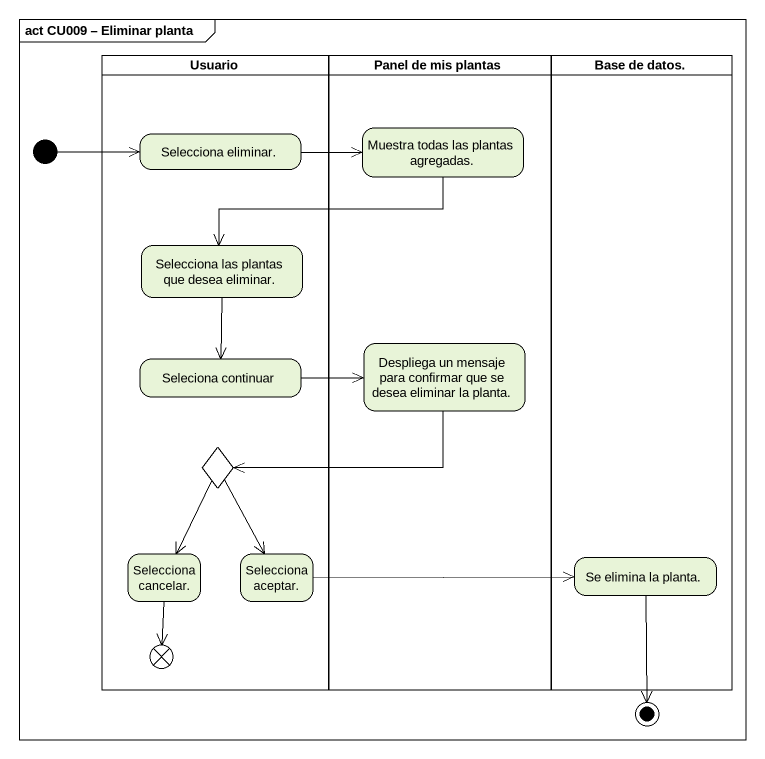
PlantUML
@startuml
mainframe act CU009 – Eliminar planta
hide empty description
state Usuario <<partition>> {
  state "Selecciona eliminar." as Selecciona_eliminar
  state "Selecciona las plantas que desea eliminar." as Selecciona_las_plantas_que
  state "Seleciona continuar" as Seleciona_continuar
  state choice1 <<choice>>
  state "Selecciona cancelar." as Selecciona_cancelar
  state "Selecciona aceptar." as Selecciona_aceptar
  state flowfinal1 <<end>>
}
state "Panel de mis plantas" as Panel_de_mis_plantas <<partition>> {
  state "Muestra todas las plantas agregadas." as Muestra_todas_las_plantas
  state "Despliega un mensaje para confirmar que se desea eliminar la planta." as Despliega_un_mensaje_para
}
state "Base de datos." as Base_de_datos <<partition>> {
  state "Se elimina la planta." as Se_elimina_la_planta
}
state initial1 <<start>>
state final1 <<end>>
initial1 -right-> Selecciona_eliminar
Selecciona_eliminar -right-> Muestra_todas_las_plantas
Muestra_todas_las_plantas -left-> Selecciona_las_plantas_que
Selecciona_las_plantas_que --> Seleciona_continuar
Seleciona_continuar -right-> Despliega_un_mensaje_para
Despliega_un_mensaje_para -left-> choice1
choice1 --> Selecciona_cancelar
choice1 --> Selecciona_aceptar
Selecciona_cancelar --> flowfinal1
Selecciona_aceptar -right-> Se_elimina_la_planta
Se_elimina_la_planta --> final1
@enduml
